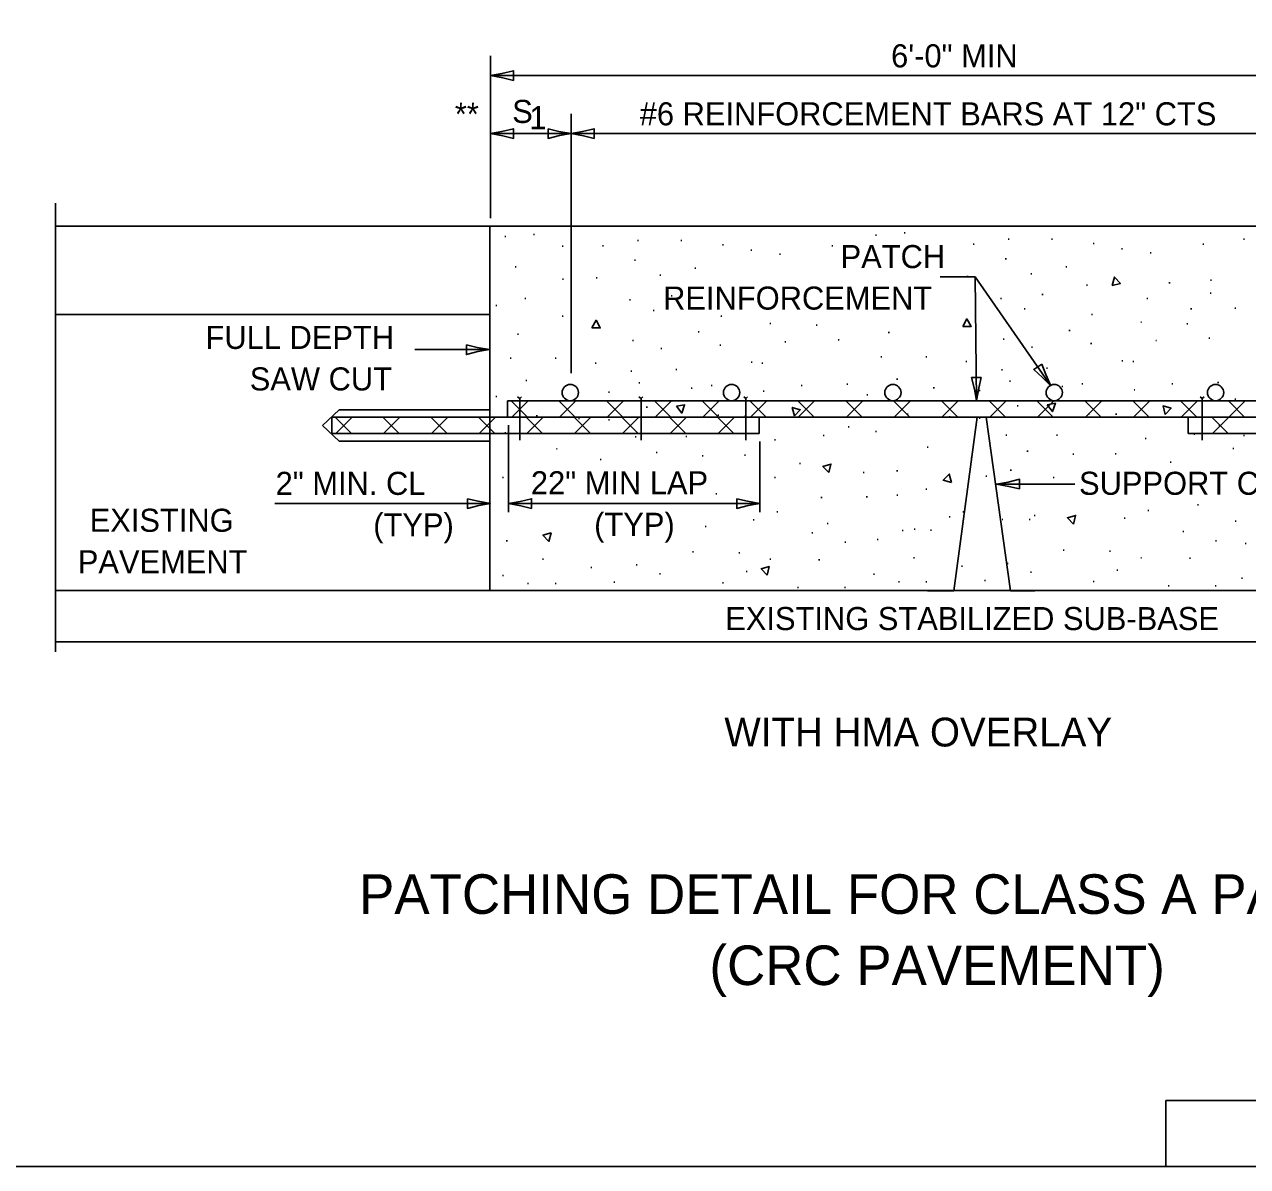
# Model space of a CAD drawing. Extents: x 2261917 to 2263177, y -3123772 to -3123372.
# Drawn here: x 2262307.7 to 2262456.1, y -3123771.8 to -3123633.2 of the extents above; entities that cross this region are included whole.
import ezdxf

# ---------------------------------------------------------------- set-up
doc = ezdxf.new("R2010")
doc.units = 0
for name, color, linetype in [('Default', 7, 'Continuous'), ('RD_Pr_Roadway_Dimensions', 7, 'Continuous'), ('RD_Pr_Roadway_Items', 7, 'Continuous'), ('RD_Pr_Roadway_Notes', 7, 'Continuous'), ('SH_General_Details', 7, 'Continuous')]:
    doc.layers.add(name, color=color, linetype=linetype)

msp = doc.modelspace()

# ---------------------------------------------------------------- linework, layer by layer
at = {"layer": 'Default'}
msp.add_lwpolyline([(2261916.73, -3123771.81), (2262546.73, -3123771.81), (2262546.73, -3123371.81), (2261916.73, -3123371.81)], close=True, dxfattribs=at)
at = {"layer": 'RD_Pr_Roadway_Dimensions'}
for p, q in [((2262364.25, -3123656.69), (2262364.25, -3123636.98)), ((2262364.25, -3123639.38), (2262481.74, -3123639.38)), ((2262374.04, -3123675.5), (2262374.04, -3123644.02)), ((2262364.25, -3123646.42), (2262374.04, -3123646.42)), ((2262374.04, -3123646.42), (2262471.95, -3123646.42)), ((2262366.44, -3123681.81), (2262366.44, -3123692.37)), ((2262396.95, -3123683.79), (2262396.95, -3123692.37)), ((2262338.07, -3123691.33), (2262364.25, -3123691.33)), ((2262366.44, -3123691.33), (2262396.95, -3123691.33))]:
    msp.add_line(p, q, dxfattribs=at)
for points in [[(2262367.05, -3123639.96), (2262367.05, -3123639.38), (2262367.05, -3123638.79), (2262365.65, -3123639.14), (2262364.25, -3123639.38), (2262365.74, -3123639.65)], [(2262367.05, -3123647.01), (2262367.05, -3123646.42), (2262367.05, -3123645.84), (2262365.65, -3123646.18), (2262364.25, -3123646.42), (2262365.74, -3123646.69)], [(2262371.24, -3123645.84), (2262371.24, -3123646.42), (2262371.24, -3123647.01), (2262372.64, -3123646.66), (2262374.04, -3123646.42), (2262372.55, -3123646.15)], [(2262376.84, -3123647.01), (2262376.84, -3123646.42), (2262376.84, -3123645.84), (2262375.44, -3123646.18), (2262374.04, -3123646.42), (2262375.53, -3123646.69)], [(2262361.45, -3123690.74), (2262361.45, -3123691.33), (2262361.45, -3123691.92), (2262362.85, -3123691.57), (2262364.25, -3123691.33), (2262362.76, -3123691.06)], [(2262369.24, -3123691.92), (2262369.24, -3123691.33), (2262369.24, -3123690.74), (2262367.84, -3123691.09), (2262366.44, -3123691.33), (2262367.93, -3123691.6)], [(2262394.15, -3123690.74), (2262394.15, -3123691.33), (2262394.15, -3123691.92), (2262395.55, -3123691.57), (2262396.95, -3123691.33), (2262395.46, -3123691.06)]]:
    msp.add_lwpolyline(points, close=True, dxfattribs=at)
at = {"layer": 'RD_Pr_Roadway_Items'}
for p, q in [((2262311.48, -3123709.34), (2262311.48, -3123654.87)), ((2262311.48, -3123657.66), (2262364.16, -3123657.66)), ((2262364.16, -3123657.66), (2262364.16, -3123701.89)), ((2262364.16, -3123657.66), (2262481.62, -3123657.66)), ((2262365.98, -3123658.92), (2262366.11, -3123658.92)), ((2262369.47, -3123658.66), (2262369.59, -3123658.66)), ((2262410.98, -3123658.74), (2262411.1, -3123658.74)), ((2262414.46, -3123658.48), (2262414.59, -3123658.48)), ((2262372.95, -3123660.09), (2262373.08, -3123660.09)), ((2262377.85, -3123660.04), (2262377.98, -3123660.04)), ((2262382.1, -3123659.4), (2262382.22, -3123659.4)), ((2262387.35, -3123659.4), (2262387.48, -3123659.4)), ((2262392.41, -3123659.93), (2262392.53, -3123659.93)), ((2262395.84, -3123660.57), (2262395.97, -3123660.57)), ((2262405.7, -3123660.04), (2262405.82, -3123660.04)), ((2262422.85, -3123659.86), (2262422.98, -3123659.86)), ((2262427.1, -3123659.22), (2262427.22, -3123659.22)), ((2262432.35, -3123659.22), (2262432.48, -3123659.22)), ((2262437.41, -3123659.76), (2262437.53, -3123659.76)), ((2262440.84, -3123660.4), (2262440.97, -3123660.4)), ((2262450.7, -3123659.86), (2262450.82, -3123659.86)), ((2262455.65, -3123659.24), (2262455.77, -3123659.24)), ((2262381.75, -3123661.8), (2262381.87, -3123661.8)), ((2262399.33, -3123661.05), (2262399.46, -3123661.05)), ((2262426.74, -3123661.62), (2262426.87, -3123661.62)), ((2262444.33, -3123660.88), (2262444.45, -3123660.88)), ((2262367.24, -3123662.6), (2262367.37, -3123662.6)), ((2262389.07, -3123662.76), (2262389.2, -3123662.76)), ((2262429.83, -3123663.43), (2262429.95, -3123663.43)), ((2262434.07, -3123662.58), (2262434.2, -3123662.58)), ((2262373, -3123664.09), (2262373.13, -3123664.09)), ((2262377.1, -3123663.93), (2262377.22, -3123663.93)), ((2262384.83, -3123663.61), (2262384.95, -3123663.61)), ((2262422.09, -3123663.75), (2262422.22, -3123663.75)), ((2262436.6, -3123664.82), (2262436.72, -3123664.82)), ((2262446.6, -3123664.55), (2262446.73, -3123664.55)), ((2262451.66, -3123664.23), (2262451.78, -3123664.23)), ((2262368.41, -3123666.44), (2262368.53, -3123666.44)), ((2262386.19, -3123666.12), (2262386.32, -3123666.12)), ((2262426.14, -3123666.42), (2262426.26, -3123666.42)), ((2262431.19, -3123665.94), (2262431.32, -3123665.94)), ((2262443.92, -3123666.42), (2262444.05, -3123666.42)), ((2262451.6, -3123665.78), (2262451.73, -3123665.78)), ((2262364.92, -3123667.29), (2262365.04, -3123667.29)), ((2262381.14, -3123666.6), (2262381.26, -3123666.6)), ((2262384.02, -3123667.88), (2262384.14, -3123667.88)), ((2262429.02, -3123667.7), (2262429.14, -3123667.7)), ((2262449.23, -3123667.7), (2262449.36, -3123667.7)), ((2262454.59, -3123667.61), (2262454.71, -3123667.61)), ((2262311.48, -3123668.39), (2262364.16, -3123668.39)), ((2262372.95, -3123668.57), (2262373.08, -3123668.57)), ((2262392.21, -3123668.57), (2262392.33, -3123668.57)), ((2262398.17, -3123669.48), (2262398.29, -3123669.48)), ((2262437.2, -3123668.39), (2262437.33, -3123668.39)), ((2262443.17, -3123669.3), (2262443.29, -3123669.3)), ((2262448.78, -3123669.51), (2262448.9, -3123669.51)), ((2262367.55, -3123670.75), (2262367.67, -3123670.75)), ((2262389.48, -3123670.49), (2262389.6, -3123670.49)), ((2262403.78, -3123669.69), (2262403.9, -3123669.69)), ((2262412.54, -3123670.58), (2262412.67, -3123670.58)), ((2262434.47, -3123670.31), (2262434.6, -3123670.31)), ((2262381.49, -3123671.55), (2262381.62, -3123671.55)), ((2262392.1, -3123672.09), (2262392.23, -3123672.09)), ((2262399.99, -3123671.71), (2262400.11, -3123671.71)), ((2262406.46, -3123671.45), (2262406.58, -3123671.45)), ((2262426.49, -3123671.38), (2262426.62, -3123671.38)), ((2262429.93, -3123672.34), (2262430.05, -3123672.34)), ((2262437.1, -3123671.91), (2262437.23, -3123671.91)), ((2262444.99, -3123671.54), (2262445.11, -3123671.54)), ((2262451.45, -3123671.27), (2262451.58, -3123671.27)), ((2262366.64, -3123673.69), (2262366.76, -3123673.69)), ((2262372.09, -3123673.69), (2262372.22, -3123673.69)), ((2262384.93, -3123672.51), (2262385.05, -3123672.51)), ((2262411.63, -3123673.51), (2262411.76, -3123673.51)), ((2262417.09, -3123673.51), (2262417.22, -3123673.51)), ((2262376.95, -3123674.27), (2262377.07, -3123674.27)), ((2262381.29, -3123675.28), (2262381.42, -3123675.28)), ((2262386.75, -3123675.07), (2262386.87, -3123675.07)), ((2262395.89, -3123674.17), (2262396.02, -3123674.17)), ((2262397.21, -3123674.27), (2262397.33, -3123674.27)), ((2262421.94, -3123674.09), (2262422.07, -3123674.09)), ((2262426.29, -3123675.11), (2262426.41, -3123675.11)), ((2262431.75, -3123674.89), (2262431.87, -3123674.89)), ((2262440.89, -3123673.99), (2262441.02, -3123673.99)), ((2262442.21, -3123674.09), (2262442.33, -3123674.09)), ((2262368.56, -3123676.4), (2262368.68, -3123676.4)), ((2262382.25, -3123676.67), (2262382.38, -3123676.67)), ((2262407.52, -3123676.83), (2262407.64, -3123676.83)), ((2262413.55, -3123676.23), (2262413.68, -3123676.23)), ((2262427.25, -3123676.49), (2262427.37, -3123676.49)), ((2262436.04, -3123676.81), (2262436.17, -3123676.81)), ((2262446.96, -3123676.81), (2262447.08, -3123676.81)), ((2262452.51, -3123676.65), (2262452.64, -3123676.65)), ((2262364.92, -3123678.32), (2262365.04, -3123678.32)), ((2262367.55, -3123678.38), (2262367.81, -3123678.58)), ((2262368.03, -3123678.38), (2262367.81, -3123678.58)), ((2262373, -3123677.47), (2262373.13, -3123677.47)), ((2262378.56, -3123677.79), (2262378.69, -3123677.79)), ((2262382.28, -3123678.38), (2262382.54, -3123678.58)), ((2262382.75, -3123678.38), (2262382.54, -3123678.58)), ((2262388.62, -3123677.31), (2262388.74, -3123677.31)), ((2262391.04, -3123676.99), (2262391.17, -3123676.99)), ((2262395, -3123678.38), (2262395.26, -3123678.58)), ((2262395.47, -3123678.38), (2262395.26, -3123678.58)), ((2262397.36, -3123677.68), (2262397.48, -3123677.68)), ((2262401.96, -3123676.99), (2262402.08, -3123676.99)), ((2262409.92, -3123678.15), (2262410.04, -3123678.15)), ((2262418, -3123677.29), (2262418.13, -3123677.29)), ((2262423.56, -3123677.61), (2262423.69, -3123677.61)), ((2262433.62, -3123677.13), (2262433.74, -3123677.13)), ((2262442.36, -3123677.51), (2262442.48, -3123677.51)), ((2262450.39, -3123678.38), (2262450.64, -3123678.58)), ((2262450.86, -3123678.38), (2262450.64, -3123678.58)), ((2262366.34, -3123678.85), (2262480.19, -3123678.85)), ((2262366.34, -3123680.83), (2262366.34, -3123678.85)), ((2262368.74, -3123680.83), (2262366.76, -3123678.85)), ((2262366.83, -3123680.83), (2262368.82, -3123678.85)), ((2262367.81, -3123683.64), (2262367.81, -3123678.58)), ((2262374.54, -3123680.83), (2262372.56, -3123678.85)), ((2262372.63, -3123680.83), (2262374.61, -3123678.85)), ((2262380.33, -3123680.83), (2262378.35, -3123678.85)), ((2262378.43, -3123680.83), (2262380.41, -3123678.85)), ((2262382.54, -3123683.64), (2262382.54, -3123678.58)), ((2262383.17, -3123679.65), (2262383.3, -3123679.65)), ((2262386.13, -3123680.83), (2262384.15, -3123678.85)), ((2262384.23, -3123680.83), (2262386.21, -3123678.85)), ((2262391.93, -3123680.83), (2262389.95, -3123678.85)), ((2262390.03, -3123680.83), (2262392.01, -3123678.85)), ((2262395.26, -3123683.64), (2262395.26, -3123678.58)), ((2262397.73, -3123680.83), (2262395.75, -3123678.85)), ((2262395.83, -3123680.83), (2262397.81, -3123678.85)), ((2262403.53, -3123680.83), (2262401.55, -3123678.85)), ((2262401.62, -3123680.83), (2262403.6, -3123678.85)), ((2262409.36, -3123680.83), (2262407.38, -3123678.85)), ((2262407.46, -3123680.83), (2262409.44, -3123678.85)), ((2262415.16, -3123680.83), (2262413.18, -3123678.85)), ((2262413.26, -3123680.83), (2262415.24, -3123678.85)), ((2262420.96, -3123680.83), (2262418.98, -3123678.85)), ((2262419.05, -3123680.83), (2262421.03, -3123678.85)), ((2262426.76, -3123680.83), (2262424.78, -3123678.85)), ((2262424.85, -3123680.83), (2262426.83, -3123678.85)), ((2262428.17, -3123679.47), (2262428.29, -3123679.47)), ((2262432.55, -3123680.83), (2262430.57, -3123678.85)), ((2262430.65, -3123680.83), (2262432.63, -3123678.85)), ((2262438.39, -3123680.83), (2262436.41, -3123678.85)), ((2262436.49, -3123680.83), (2262438.47, -3123678.85)), ((2262444.19, -3123680.83), (2262442.21, -3123678.85)), ((2262442.29, -3123680.83), (2262444.27, -3123678.85)), ((2262449.99, -3123680.83), (2262448.01, -3123678.85)), ((2262448.09, -3123680.83), (2262450.07, -3123678.85)), ((2262450.64, -3123683.64), (2262450.64, -3123678.58)), ((2262455.79, -3123680.83), (2262453.81, -3123678.85)), ((2262453.89, -3123680.83), (2262455.87, -3123678.85)), ((2262454.59, -3123678.64), (2262454.71, -3123678.64)), ((2262343.85, -3123681.85), (2262345.9, -3123679.94)), ((2262344.99, -3123682.81), (2262344.99, -3123680.83)), ((2262344.99, -3123680.83), (2262384.59, -3123680.83)), ((2262344.99, -3123682.81), (2262344.99, -3123680.83)), ((2262347.39, -3123682.81), (2262345.41, -3123680.83)), ((2262345.48, -3123682.81), (2262347.46, -3123680.83)), ((2262364.18, -3123679.94), (2262345.9, -3123679.94)), ((2262353.18, -3123682.81), (2262351.2, -3123680.83)), ((2262351.28, -3123682.81), (2262353.26, -3123680.83)), ((2262358.98, -3123682.81), (2262357, -3123680.83)), ((2262357.08, -3123682.81), (2262359.06, -3123680.83)), ((2262364.78, -3123682.81), (2262362.8, -3123680.83)), ((2262362.88, -3123682.81), (2262364.86, -3123680.83)), ((2262480.19, -3123680.83), (2262366.34, -3123680.83)), ((2262370.58, -3123682.81), (2262368.6, -3123680.83)), ((2262368.68, -3123682.81), (2262370.66, -3123680.83)), ((2262369.82, -3123680.67), (2262369.95, -3123680.67)), ((2262376.38, -3123682.81), (2262374.4, -3123680.83)), ((2262374.47, -3123682.81), (2262376.45, -3123680.83)), ((2262374.92, -3123680.99), (2262375.05, -3123680.99)), ((2262378.56, -3123681.15), (2262378.69, -3123681.15)), ((2262382.18, -3123682.81), (2262380.2, -3123680.83)), ((2262380.27, -3123682.81), (2262382.25, -3123680.83)), ((2262387.98, -3123682.81), (2262386, -3123680.83)), ((2262386.08, -3123682.81), (2262388.06, -3123680.83)), ((2262393.78, -3123682.81), (2262391.8, -3123680.83)), ((2262391.84, -3123680.62), (2262391.97, -3123680.62)), ((2262391.88, -3123682.81), (2262393.86, -3123680.83)), ((2262395.14, -3123680.67), (2262395.26, -3123680.67)), ((2262396.85, -3123680.83), (2262396.85, -3123682.81)), ((2262414.82, -3123680.49), (2262414.94, -3123680.49)), ((2262419.92, -3123680.81), (2262420.05, -3123680.81)), ((2262423.56, -3123680.97), (2262423.69, -3123680.97)), ((2262436.84, -3123680.44), (2262436.97, -3123680.44)), ((2262440.13, -3123680.49), (2262440.26, -3123680.49)), ((2262448.93, -3123680.83), (2262448.93, -3123682.81)), ((2262453.79, -3123682.81), (2262451.81, -3123680.83)), ((2262451.89, -3123682.81), (2262453.87, -3123680.83)), ((2262343.85, -3123681.85), (2262345.9, -3123683.76)), ((2262396.85, -3123682.81), (2262344.99, -3123682.81)), ((2262365.98, -3123682.75), (2262366.11, -3123682.75)), ((2262407.67, -3123682), (2262407.79, -3123682)), ((2262410.98, -3123682.57), (2262411.1, -3123682.57)), ((2262448.93, -3123682.81), (2262500.78, -3123682.81)), ((2262452.67, -3123681.82), (2262452.79, -3123681.82)), ((2262345.9, -3123683.76), (2262364.18, -3123683.76)), ((2262381.8, -3123683.23), (2262381.92, -3123683.23)), ((2262387.97, -3123683.18), (2262388.09, -3123683.18)), ((2262398.72, -3123683.6), (2262398.85, -3123683.6)), ((2262404.64, -3123683.07), (2262404.76, -3123683.07)), ((2262426.79, -3123683.05), (2262426.92, -3123683.05)), ((2262432.96, -3123683.01), (2262433.09, -3123683.01)), ((2262443.72, -3123683.42), (2262443.85, -3123683.42)), ((2262449.63, -3123682.89), (2262449.76, -3123682.89)), ((2262455.65, -3123683.07), (2262455.77, -3123683.07)), ((2262372.25, -3123684.67), (2262372.37, -3123684.67)), ((2262384.37, -3123685.14), (2262384.5, -3123685.14)), ((2262389.93, -3123685.52), (2262390.06, -3123685.52)), ((2262395.09, -3123685.46), (2262395.21, -3123685.46)), ((2262417.24, -3123684.49), (2262417.37, -3123684.49)), ((2262422.55, -3123685.82), (2262422.67, -3123685.82)), ((2262429.37, -3123684.97), (2262429.5, -3123684.97)), ((2262434.93, -3123685.34), (2262435.05, -3123685.34)), ((2262440.08, -3123685.29), (2262440.21, -3123685.29)), ((2262454.35, -3123684.63), (2262454.47, -3123684.63)), ((2262377.55, -3123686), (2262377.68, -3123686)), ((2262401.76, -3123686.48), (2262401.88, -3123686.48)), ((2262427.35, -3123687.26), (2262427.48, -3123687.26)), ((2262446.75, -3123686.3), (2262446.88, -3123686.3)), ((2262365.73, -3123688.18), (2262365.85, -3123688.18)), ((2262398.72, -3123688.18), (2262398.85, -3123688.18)), ((2262409.49, -3123687.57), (2262409.62, -3123687.57)), ((2262413.55, -3123687.37), (2262413.68, -3123687.37)), ((2262424.37, -3123688.01), (2262424.49, -3123688.01)), ((2262432.55, -3123688.17), (2262432.68, -3123688.17)), ((2262443.72, -3123688.01), (2262443.85, -3123688.01)), ((2262391.6, -3123690.15), (2262391.72, -3123690.15)), ((2262417.09, -3123689.6), (2262417.22, -3123689.6)), ((2262436.6, -3123689.98), (2262436.72, -3123689.98)), ((2262404.37, -3123690.61), (2262404.5, -3123690.61)), ((2262409.87, -3123690.52), (2262410, -3123690.52)), ((2262409.87, -3123690.52), (2262410, -3123690.52)), ((2262413.58, -3123690.33), (2262413.7, -3123690.33)), ((2262450.08, -3123691.47), (2262450.2, -3123691.47)), ((2262399.03, -3123692.34), (2262399.15, -3123692.34)), ((2262419.92, -3123692.96), (2262420.05, -3123692.96)), ((2262421.59, -3123692.32), (2262421.71, -3123692.32)), ((2262430.23, -3123692.8), (2262430.36, -3123692.8)), ((2262441.15, -3123693.12), (2262441.27, -3123693.12)), ((2262444.03, -3123692.16), (2262444.15, -3123692.16)), ((2262390.33, -3123694.12), (2262390.45, -3123694.12)), ((2262396.15, -3123693.3), (2262396.27, -3123693.3)), ((2262405.13, -3123693.74), (2262405.25, -3123693.74)), ((2262414.24, -3123694.6), (2262414.36, -3123694.6)), ((2262415.68, -3123694.45), (2262415.8, -3123694.45)), ((2262417.65, -3123694.56), (2262417.77, -3123694.56)), ((2262426.34, -3123693.28), (2262426.46, -3123693.28)), ((2262429.62, -3123693.28), (2262429.75, -3123693.28)), ((2262448.27, -3123694.72), (2262448.39, -3123694.72)), ((2262454.63, -3123693.46), (2262454.76, -3123693.46)), ((2262366.18, -3123695.86), (2262366.31, -3123695.86)), ((2262403.27, -3123694.9), (2262403.4, -3123694.9)), ((2262407.26, -3123696.02), (2262407.39, -3123696.02)), ((2262411.18, -3123695.68), (2262411.31, -3123695.68)), ((2262452.26, -3123695.84), (2262452.39, -3123695.84)), ((2262455.85, -3123696.18), (2262455.98, -3123696.18)), ((2262388.77, -3123697.19), (2262388.89, -3123697.19)), ((2262394.38, -3123697.3), (2262394.5, -3123697.3)), ((2262433.77, -3123697.01), (2262433.89, -3123697.01)), ((2262439.38, -3123697.12), (2262439.5, -3123697.12)), ((2262370.58, -3123698.1), (2262370.7, -3123698.1)), ((2262376.44, -3123699.11), (2262376.56, -3123699.11)), ((2262381.95, -3123698.79), (2262382.07, -3123698.79)), ((2262398.17, -3123698.1), (2262398.29, -3123698.1)), ((2262404.08, -3123698.15), (2262404.21, -3123698.15)), ((2262415.58, -3123697.92), (2262415.7, -3123697.92)), ((2262421.44, -3123698.93), (2262421.56, -3123698.93)), ((2262426.95, -3123698.61), (2262427.07, -3123698.61)), ((2262443.17, -3123697.92), (2262443.29, -3123697.92)), ((2262449.08, -3123697.97), (2262449.2, -3123697.97)), ((2262365.73, -3123700.07), (2262365.85, -3123700.07)), ((2262384.78, -3123699.86), (2262384.9, -3123699.86)), ((2262395.29, -3123699.59), (2262395.41, -3123699.59)), ((2262410.73, -3123699.89), (2262410.85, -3123699.89)), ((2262424.22, -3123700.69), (2262424.34, -3123700.69)), ((2262429.78, -3123699.68), (2262429.9, -3123699.68)), ((2262440.29, -3123699.41), (2262440.41, -3123699.41)), ((2262455.4, -3123700.39), (2262455.52, -3123700.39)), ((2262311.48, -3123701.89), (2262364.16, -3123701.89)), ((2262364.16, -3123701.89), (2262481.62, -3123701.89)), ((2262368.76, -3123701.03), (2262368.88, -3123701.03)), ((2262372.09, -3123701.03), (2262372.22, -3123701.03)), ((2262379.22, -3123700.87), (2262379.34, -3123700.87)), ((2262392.41, -3123700.97), (2262392.53, -3123700.97)), ((2262401.5, -3123701.51), (2262401.63, -3123701.51)), ((2262407.21, -3123701.51), (2262407.34, -3123701.51)), ((2262413.76, -3123700.85), (2262413.88, -3123700.85)), ((2262417.09, -3123700.85), (2262417.22, -3123700.85)), ((2262437.41, -3123700.8), (2262437.53, -3123700.8)), ((2262446.5, -3123701.33), (2262446.63, -3123701.33)), ((2262452.21, -3123701.33), (2262452.34, -3123701.33)), ((2262311.48, -3123708.11), (2262539.93, -3123708.11))]:
    msp.add_line(p, q, dxfattribs=at)
for points in [[(2262439.73, -3123664.88), (2262439.99, -3123663.84), (2262440.71, -3123664.6), (2262439.73, -3123664.88)], [(2262376.57, -3123670.01), (2262377.08, -3123669.09), (2262377.58, -3123670.01), (2262376.57, -3123670.01)], [(2262421.57, -3123669.84), (2262422.07, -3123668.91), (2262422.58, -3123669.84), (2262421.57, -3123669.84)], [(2262386.82, -3123679.52), (2262387.82, -3123679.34), (2262387.47, -3123680.34), (2262386.82, -3123679.52)], [(2262401.14, -3123680.69), (2262400.88, -3123679.66), (2262401.86, -3123679.94), (2262401.14, -3123680.69)], [(2262431.82, -3123679.35), (2262432.82, -3123679.16), (2262432.47, -3123680.17), (2262431.82, -3123679.35)], [(2262446.14, -3123680.52), (2262445.88, -3123679.48), (2262446.86, -3123679.76), (2262446.14, -3123680.52)], [(2262417.29, -3123701.92), (2262420.49, -3123701.92), (2262423.32, -3123680.84), (2262424.43, -3123680.84), (2262427.38, -3123701.92), (2262430.33, -3123701.92)], [(2262405.32, -3123687.57), (2262404.6, -3123686.82), (2262405.58, -3123686.54), (2262405.32, -3123687.57)], [(2262420.19, -3123688.78), (2262419.21, -3123688.51), (2262419.93, -3123687.75), (2262420.19, -3123688.78)], [(2262435, -3123693.82), (2262434.28, -3123693.06), (2262435.26, -3123692.78), (2262435, -3123693.82)], [(2262371.35, -3123695.93), (2262370.63, -3123695.17), (2262371.61, -3123694.89), (2262371.35, -3123695.93)], [(2262397.82, -3123700.01), (2262397.11, -3123699.25), (2262398.09, -3123698.98), (2262397.82, -3123700.01)]]:
    msp.add_lwpolyline(points, dxfattribs=at)
for centre in [(2262373.94, -3123677.86), (2262393.52, -3123677.86), (2262413.1, -3123677.86), (2262432.68, -3123677.86), (2262452.26, -3123677.86)]:
    msp.add_circle(centre, 0.986, dxfattribs=at)
at = {"layer": 'RD_Pr_Roadway_Notes'}
for p, q in [((2262423.09, -3123663.81), (2262418.85, -3123663.81)), ((2262432.27, -3123677.04), (2262423.09, -3123663.81)), ((2262423.25, -3123678.83), (2262423.09, -3123663.81)), ((2262364.13, -3123672.65), (2262355.07, -3123672.65)), ((2262435.17, -3123688.98), (2262425.67, -3123688.98))]:
    msp.add_line(p, q, dxfattribs=at)
for points in [[(2262361.33, -3123672.07), (2262361.33, -3123672.65), (2262361.33, -3123673.24), (2262362.73, -3123672.89), (2262364.13, -3123672.65), (2262362.64, -3123672.38)], [(2262431.16, -3123674.4), (2262430.67, -3123674.74), (2262430.19, -3123675.07), (2262431.27, -3123676.03), (2262432.27, -3123677.04), (2262431.64, -3123675.66)], [(2262423.81, -3123676.03), (2262423.22, -3123676.03), (2262422.64, -3123676.04), (2262423, -3123677.44), (2262423.25, -3123678.83), (2262423.51, -3123677.34)], [(2262428.47, -3123689.56), (2262428.47, -3123688.98), (2262428.47, -3123688.39), (2262427.07, -3123688.73), (2262425.67, -3123688.98), (2262427.17, -3123689.25)]]:
    msp.add_lwpolyline(points, close=True, dxfattribs=at)
at = {"layer": 'SH_General_Details'}
for p, q in [((2262446.22, -3123763.8), (2262546.73, -3123763.8)), ((2262446.22, -3123771.81), (2262446.22, -3123763.8))]:
    msp.add_line(p, q, dxfattribs=at)

# ---------------------------------------------------------------- texts
at = {"layer": 'RD_Pr_Roadway_Dimensions'}
for s, p in [('6\'-0" MIN', (2262412.88, -3123638.38)), ('**', (2262359.93, -3123645.45)), ('S', (2262366.89, -3123645.13)), ('#6 REINFORCEMENT BARS AT 12" CTS', (2262382.37, -3123645.42)), ('1', (2262368.98, -3123645.89)), ('2" MIN. CL', (2262338.18, -3123690.28)), ('22" MIN LAP', (2262369.16, -3123690.21)), ('(TYP)', (2262350.03, -3123695.32)), ('(TYP)', (2262376.84, -3123695.25))]:
    msp.add_text(s, height=2.8, dxfattribs=at).set_placement(p)
at = {"layer": 'RD_Pr_Roadway_Notes'}
for s, height, p in [('PATCH', 2.8, (2262406.75, -3123662.75)), ('REINFORCEMENT', 2.8, (2262385.21, -3123667.79)), ('FULL DEPTH', 2.8, (2262329.67, -3123672.56)), ('SAW CUT', 2.8, (2262335.04, -3123677.6)), ('SUPPORT CHAIR', 2.8, (2262435.69, -3123690.27)), ('EXISTING', 2.8, (2262315.61, -3123694.76)), ('PAVEMENT', 2.8, (2262314.17, -3123699.8)), ('EXISTING STABILIZED SUB-BASE', 2.8, (2262392.75, -3123706.69)), ('WITH HMA OVERLAY', 3.5, (2262392.64, -3123720.82)), ('PATCHING DETAIL FOR CLASS A PATCHING', 4.8, (2262348.31, -3123741.14)), ('(CRC PAVEMENT)', 4.8, (2262390.83, -3123749.78))]:
    msp.add_text(s, height=height, dxfattribs=at).set_placement(p)

doc.saveas('drawing.dxf')
